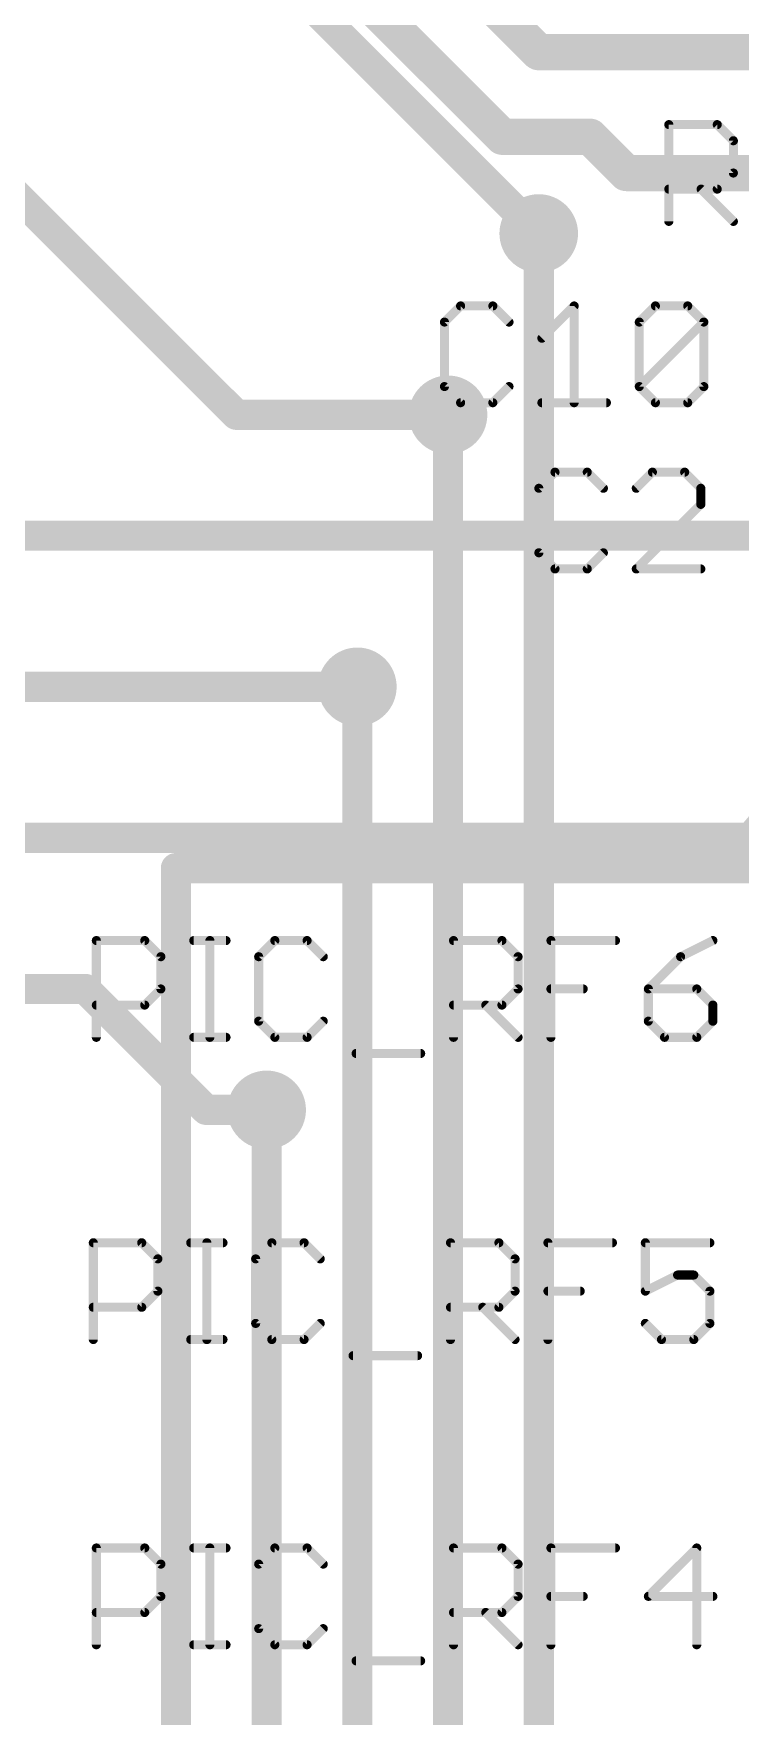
# Model space of a CAD drawing. Extents: x -18 to 144, y -21 to 125.
# Drawn here: x 14.3 to 20.24, y 57.39 to 71.53 of the extents above; entities that cross this region are included whole.
import ezdxf

# ---------------------------------------------------------------- set-up
doc = ezdxf.new("R2010")
doc.units = 0
for name, color, linetype in [('1', 22, 'CONTINUOUS'), ('15', 23, 'CONTINUOUS'), ('16', 132, 'CONTINUOUS'), ('18', 110, 'CONTINUOUS'), ('21', 253, 'CONTINUOUS'), ('25', 253, 'CONTINUOUS'), ('27', 252, 'CONTINUOUS')]:
    doc.layers.add(name, color=color, linetype=linetype)

# ---------------------------------------------------------------- blocks, each defined once
blk = doc.blocks.new('ROUNDV')
at = {"const_width": 0.5}
blk.add_lwpolyline([(0, -0.25, 1), (0, 0.25, 1), (0, -0.25)], format="xyb", dxfattribs=at)

msp = doc.modelspace()

# ---------------------------------------------------------------- linework, layer by layer
at = {"layer": '1', "const_width": 0.3048}
for points in [[(18.542, 71.374), (14.986, 74.93)], [(18.2372, 70.6628), (16.51, 72.39)], [(22.098, 71.374), (18.542, 71.374)], [(18.9738, 70.6628), (18.2372, 70.6628)], [(19.2786, 70.358), (18.9738, 70.6628)], [(21.663, 70.358), (19.2786, 70.358)]]:
    msp.add_lwpolyline(points, dxfattribs=at)
at = {"layer": '1', "const_width": 0.1524}
for points in [[(18.542, 71.4502, 1), (18.542, 71.2978)], [(18.4881, 71.3201, 1), (18.5959, 71.4279)], [(18.2372, 70.739, 1), (18.2372, 70.5866)], [(18.1833, 70.6089, 1), (18.2911, 70.7167)], [(19.0277, 70.7167, 1), (18.9199, 70.6089)], [(18.9738, 70.5866, 1), (18.9738, 70.739)], [(19.2786, 70.4342, 1), (19.2786, 70.2818)], [(19.2247, 70.3041, 1), (19.3325, 70.4119)]]:
    msp.add_lwpolyline(points, format="xyb", dxfattribs=at)
at = {"layer": '15', "const_width": 0.254}
for points in [[(18.542, 69.85), (18.542, 53.34)], [(17.78, 68.326), (17.78, 52.832)], [(17.018, 66.04), (17.018, 52.324)], [(15.494, 38.1), (15.494, 64.516)], [(15.494, 64.516), (36.068, 64.516)], [(16.256, 62.484), (16.256, 51.816)]]:
    msp.add_lwpolyline(points, dxfattribs=at)
at = {"layer": '15', "const_width": 0.127}
for points in [[(18.6055, 69.85, 1), (18.4785, 69.85)], [(17.8435, 68.326, 1), (17.7165, 68.326)], [(17.0815, 66.04, 1), (16.9545, 66.04)], [(15.5575, 64.516, 1), (15.4305, 64.516)], [(15.494, 64.5795, 1), (15.494, 64.4525)], [(16.3195, 62.484, 1), (16.1925, 62.484)]]:
    msp.add_lwpolyline(points, format="xyb", dxfattribs=at)
at = {"layer": '16', "const_width": 0.254}
for points in [[(14.732, 73.66), (18.542, 69.85)], [(13.208, 71.12), (16.002, 68.326)], [(16.002, 68.326), (17.78, 68.326)], [(22.606, 67.31), (4.1402, 67.31)], [(21.844, 66.548), (20.32, 64.77)], [(2.8702, 66.04), (17.018, 66.04)], [(20.32, 64.77), (4.1402, 64.77)], [(2.8702, 63.5), (14.732, 63.5)], [(14.732, 63.5), (15.748, 62.484)], [(15.748, 62.484), (16.256, 62.484)]]:
    msp.add_lwpolyline(points, dxfattribs=at)
at = {"layer": '16', "const_width": 0.127}
for points in [[(18.4971, 69.8051, 1), (18.5869, 69.8949)], [(16.002, 68.3895, 1), (16.002, 68.2625)], [(17.78, 68.2625, 1), (17.78, 68.3895)], [(15.9571, 68.2811, 1), (16.0469, 68.3709)], [(17.018, 65.9765, 1), (17.018, 66.1035)], [(20.2718, 64.8113, 1), (20.3682, 64.7287)], [(14.7769, 63.5449, 1), (14.6871, 63.4551)], [(14.732, 63.4365, 1), (14.732, 63.5635)], [(15.748, 62.5475, 1), (15.748, 62.4205)], [(15.7031, 62.4391, 1), (15.7929, 62.5289)], [(16.256, 62.4205, 1), (16.256, 62.5475)]]:
    msp.add_lwpolyline(points, format="xyb", dxfattribs=at)
at = {"layer": '21', "const_width": 0.0762}
for points in [[(14.8247, 63.0936), (14.8247, 63.9071)], [(14.8247, 63.9071), (15.2315, 63.9071)], [(15.2315, 63.9071), (15.367, 63.7715)], [(15.6433, 63.9071), (15.9144, 63.9071)], [(15.7789, 63.0936), (15.7789, 63.9071)], [(16.3246, 63.9071), (16.189, 63.7715)], [(16.5957, 63.9071), (16.3246, 63.9071)], [(16.7313, 63.7715), (16.5957, 63.9071)], [(17.8262, 63.0936), (17.8262, 63.9071)], [(17.8262, 63.9071), (18.2329, 63.9071)], [(18.2329, 63.9071), (18.3685, 63.7715)], [(18.6447, 63.0936), (18.6447, 63.9071)], [(18.6447, 63.9071), (19.1871, 63.9071)], [(20.0056, 63.9071), (19.7345, 63.7715)], [(15.367, 63.7715), (15.367, 63.5003)], [(16.189, 63.7715), (16.189, 63.2292)], [(18.3685, 63.7715), (18.3685, 63.5003)], [(19.7345, 63.7715), (19.4633, 63.5003)], [(15.367, 63.5003), (15.2315, 63.3648)], [(18.3685, 63.5003), (18.2329, 63.3648)], [(18.6447, 63.5003), (18.9159, 63.5003)], [(19.4633, 63.5003), (19.4633, 63.2292)], [(19.8701, 63.5003), (19.4633, 63.5003)], [(20.0056, 63.3648), (19.8701, 63.5003)], [(15.2315, 63.3648), (14.8247, 63.3648)], [(18.2329, 63.3648), (17.8262, 63.3648)], [(18.0973, 63.3648), (18.3685, 63.0936)], [(20.0056, 63.2292), (20.0056, 63.3648)], [(16.189, 63.2292), (16.3246, 63.0936)], [(16.5957, 63.0936), (16.7313, 63.2292)], [(19.4633, 63.2292), (19.5989, 63.0936)], [(19.8701, 63.0936), (20.0056, 63.2292)], [(15.6433, 63.0936), (15.9144, 63.0936)], [(16.3246, 63.0936), (16.5957, 63.0936)], [(19.5989, 63.0936), (19.8701, 63.0936)], [(17.0076, 62.958), (17.5499, 62.958)], [(14.7993, 60.5536), (14.7993, 61.3671)], [(14.7993, 61.3671), (15.2061, 61.3671)], [(15.2061, 61.3671), (15.3416, 61.2315)], [(15.6179, 61.3671), (15.889, 61.3671)], [(15.7535, 60.5536), (15.7535, 61.3671)], [(16.2992, 61.3671), (16.1636, 61.2315)], [(16.5703, 61.3671), (16.2992, 61.3671)], [(16.7059, 61.2315), (16.5703, 61.3671)], [(17.8008, 60.5536), (17.8008, 61.3671)], [(17.8008, 61.3671), (18.2075, 61.3671)], [(18.2075, 61.3671), (18.3431, 61.2315)], [(18.6193, 60.5536), (18.6193, 61.3671)], [(18.6193, 61.3671), (19.1617, 61.3671)], [(19.9802, 61.3671), (19.4379, 61.3671)], [(19.4379, 61.3671), (19.4379, 60.9603)], [(15.3416, 61.2315), (15.3416, 60.9603)], [(16.1636, 61.2315), (16.1636, 60.6892)], [(18.3431, 61.2315), (18.3431, 60.9603)], [(19.4379, 60.9603), (19.7091, 61.0959)], [(19.7091, 61.0959), (19.8447, 61.0959)], [(19.8447, 61.0959), (19.9802, 60.9603)], [(15.3416, 60.9603), (15.2061, 60.8248)], [(18.3431, 60.9603), (18.2075, 60.8248)], [(18.6193, 60.9603), (18.8905, 60.9603)], [(19.9802, 60.9603), (19.9802, 60.6892)], [(15.2061, 60.8248), (14.7993, 60.8248)], [(18.2075, 60.8248), (17.8008, 60.8248)], [(18.0719, 60.8248), (18.3431, 60.5536)], [(16.1636, 60.6892), (16.2992, 60.5536)], [(16.5703, 60.5536), (16.7059, 60.6892)], [(19.5735, 60.5536), (19.4379, 60.6892)], [(19.9802, 60.6892), (19.8447, 60.5536)], [(15.6179, 60.5536), (15.889, 60.5536)], [(16.2992, 60.5536), (16.5703, 60.5536)], [(19.8447, 60.5536), (19.5735, 60.5536)], [(16.9822, 60.418), (17.5245, 60.418)], [(14.8247, 57.9882), (14.8247, 58.8017)], [(14.8247, 58.8017), (15.2315, 58.8017)], [(15.2315, 58.8017), (15.367, 58.6661)], [(15.6433, 58.8017), (15.9144, 58.8017)], [(15.7789, 57.9882), (15.7789, 58.8017)], [(16.3246, 58.8017), (16.189, 58.6661)], [(16.5957, 58.8017), (16.3246, 58.8017)], [(16.7313, 58.6661), (16.5957, 58.8017)], [(17.8262, 57.9882), (17.8262, 58.8017)], [(17.8262, 58.8017), (18.2329, 58.8017)], [(18.2329, 58.8017), (18.3685, 58.6661)], [(18.6447, 57.9882), (18.6447, 58.8017)], [(18.6447, 58.8017), (19.1871, 58.8017)], [(19.8701, 58.8017), (19.4633, 58.3949)], [(19.8701, 57.9882), (19.8701, 58.8017)], [(15.367, 58.6661), (15.367, 58.3949)], [(16.189, 58.6661), (16.189, 58.1238)], [(18.3685, 58.6661), (18.3685, 58.3949)], [(15.367, 58.3949), (15.2315, 58.2594)], [(18.3685, 58.3949), (18.2329, 58.2594)], [(18.6447, 58.3949), (18.9159, 58.3949)], [(19.4633, 58.3949), (20.0056, 58.3949)], [(15.2315, 58.2594), (14.8247, 58.2594)], [(18.2329, 58.2594), (17.8262, 58.2594)], [(18.0973, 58.2594), (18.3685, 57.9882)], [(16.189, 58.1238), (16.3246, 57.9882)], [(16.5957, 57.9882), (16.7313, 58.1238)], [(15.6433, 57.9882), (15.9144, 57.9882)], [(16.3246, 57.9882), (16.5957, 57.9882)], [(17.0076, 57.8526), (17.5499, 57.8526)]]:
    msp.add_lwpolyline(points, dxfattribs=at)
at = {"layer": '21', "const_width": 0.0381}
for points in [[(14.8438, 63.9071, 1), (14.8057, 63.9071)], [(14.8247, 63.9261, 1), (14.8247, 63.888)], [(15.2449, 63.9206, 1), (15.218, 63.8936)], [(15.2315, 63.888, 1), (15.2315, 63.9261)], [(15.6433, 63.9261, 1), (15.6433, 63.888)], [(15.7979, 63.9071, 1), (15.7598, 63.9071)], [(15.9144, 63.888, 1), (15.9144, 63.9261)], [(16.3246, 63.9261, 1), (16.3246, 63.888)], [(16.3381, 63.8936, 1), (16.3111, 63.9206)], [(16.6092, 63.9206, 1), (16.5823, 63.8936)], [(16.5957, 63.888, 1), (16.5957, 63.9261)], [(17.8452, 63.9071, 1), (17.8071, 63.9071)], [(17.8262, 63.9261, 1), (17.8262, 63.888)], [(18.2464, 63.9206, 1), (18.2194, 63.8936)], [(18.2329, 63.888, 1), (18.2329, 63.9261)], [(18.6638, 63.9071, 1), (18.6257, 63.9071)], [(18.6447, 63.9261, 1), (18.6447, 63.888)], [(19.1871, 63.888, 1), (19.1871, 63.9261)], [(20.0142, 63.8901, 1), (19.9971, 63.9241)], [(15.3861, 63.7715, 1), (15.348, 63.7715)], [(15.3536, 63.758, 1), (15.3805, 63.785)], [(16.1755, 63.785, 1), (16.2025, 63.758)], [(16.2081, 63.7715, 1), (16.17, 63.7715)], [(16.7179, 63.758, 1), (16.7448, 63.785)], [(18.3875, 63.7715, 1), (18.3494, 63.7715)], [(18.355, 63.758, 1), (18.382, 63.785)], [(19.726, 63.7886, 1), (19.743, 63.7545)], [(19.7479, 63.758, 1), (19.721, 63.785)], [(15.348, 63.5003, 1), (15.3861, 63.5003)], [(15.3805, 63.4869, 1), (15.3536, 63.5138)], [(18.3494, 63.5003, 1), (18.3875, 63.5003)], [(18.382, 63.4869, 1), (18.355, 63.5138)], [(18.6447, 63.5194, 1), (18.6447, 63.4813)], [(18.9159, 63.4813, 1), (18.9159, 63.5194)], [(19.4824, 63.5003, 1), (19.4443, 63.5003)], [(19.4633, 63.5194, 1), (19.4633, 63.4813)], [(19.4498, 63.5138, 1), (19.4768, 63.4869)], [(19.8835, 63.5138, 1), (19.8566, 63.4869)], [(19.8701, 63.4813, 1), (19.8701, 63.5194)], [(14.8247, 63.3838, 1), (14.8247, 63.3457)], [(15.218, 63.3782, 1), (15.2449, 63.3513)], [(15.2315, 63.3457, 1), (15.2315, 63.3838)], [(17.8262, 63.3838, 1), (17.8262, 63.3457)], [(18.1108, 63.3782, 1), (18.0838, 63.3513)], [(18.2194, 63.3782, 1), (18.2464, 63.3513)], [(18.2329, 63.3457, 1), (18.2329, 63.3838)], [(20.0247, 63.3648, 1), (19.9866, 63.3648)], [(19.9922, 63.3513, 1), (20.0191, 63.3782)], [(16.2025, 63.2427, 1), (16.1755, 63.2157)], [(16.17, 63.2292, 1), (16.2081, 63.2292)], [(16.7448, 63.2157, 1), (16.7179, 63.2427)], [(19.4768, 63.2427, 1), (19.4498, 63.2157)], [(19.4443, 63.2292, 1), (19.4824, 63.2292)], [(19.9866, 63.2292, 1), (20.0247, 63.2292)], [(20.0191, 63.2157, 1), (19.9922, 63.2427)], [(14.8057, 63.0936, 1), (14.8438, 63.0936)], [(15.6433, 63.1127, 1), (15.6433, 63.0746)], [(15.7598, 63.0936, 1), (15.7979, 63.0936)], [(15.9144, 63.0746, 1), (15.9144, 63.1127)], [(16.3246, 63.1127, 1), (16.3246, 63.0746)], [(16.3111, 63.0801, 1), (16.3381, 63.1071)], [(16.5823, 63.1071, 1), (16.6092, 63.0801)], [(16.5957, 63.0746, 1), (16.5957, 63.1127)], [(17.8071, 63.0936, 1), (17.8452, 63.0936)], [(18.355, 63.0801, 1), (18.382, 63.1071)], [(18.6257, 63.0936, 1), (18.6638, 63.0936)], [(19.5989, 63.1127, 1), (19.5989, 63.0746)], [(19.5854, 63.0801, 1), (19.6124, 63.1071)], [(19.8566, 63.1071, 1), (19.8835, 63.0801)], [(19.8701, 63.0746, 1), (19.8701, 63.1127)], [(17.0076, 62.9771, 1), (17.0076, 62.939)], [(17.5499, 62.939, 1), (17.5499, 62.9771)], [(14.7993, 61.3861, 1), (14.7993, 61.348)], [(14.8184, 61.3671, 1), (14.7803, 61.3671)], [(15.2195, 61.3806, 1), (15.1926, 61.3536)], [(15.2061, 61.348, 1), (15.2061, 61.3861)], [(15.6179, 61.3861, 1), (15.6179, 61.348)], [(15.7725, 61.3671, 1), (15.7344, 61.3671)], [(15.889, 61.348, 1), (15.889, 61.3861)], [(16.2992, 61.3861, 1), (16.2992, 61.348)], [(16.3127, 61.3536, 1), (16.2857, 61.3806)], [(16.5838, 61.3806, 1), (16.5569, 61.3536)], [(16.5703, 61.348, 1), (16.5703, 61.3861)], [(17.8198, 61.3671, 1), (17.7817, 61.3671)], [(17.8008, 61.3861, 1), (17.8008, 61.348)], [(18.221, 61.3806, 1), (18.194, 61.3536)], [(18.2075, 61.348, 1), (18.2075, 61.3861)], [(18.6193, 61.3861, 1), (18.6193, 61.348)], [(18.6384, 61.3671, 1), (18.6003, 61.3671)], [(19.1617, 61.348, 1), (19.1617, 61.3861)], [(19.4379, 61.3861, 1), (19.4379, 61.348)], [(19.457, 61.3671, 1), (19.4189, 61.3671)], [(19.9802, 61.348, 1), (19.9802, 61.3861)], [(15.3607, 61.2315, 1), (15.3226, 61.2315)], [(15.3282, 61.218, 1), (15.3551, 61.245)], [(16.1501, 61.245, 1), (16.1771, 61.218)], [(16.1827, 61.2315, 1), (16.1446, 61.2315)], [(16.6925, 61.218, 1), (16.7194, 61.245)], [(18.3621, 61.2315, 1), (18.324, 61.2315)], [(18.3296, 61.218, 1), (18.3566, 61.245)], [(19.7091, 61.115, 1), (19.7091, 61.0769)], [(19.7176, 61.0789, 1), (19.7006, 61.113)], [(19.8581, 61.1094, 1), (19.8312, 61.0825)], [(19.8447, 61.0769, 1), (19.8447, 61.115)], [(15.3226, 60.9603, 1), (15.3607, 60.9603)], [(15.3551, 60.9469, 1), (15.3282, 60.9738)], [(18.324, 60.9603, 1), (18.3621, 60.9603)], [(18.3566, 60.9469, 1), (18.3296, 60.9738)], [(18.6193, 60.9794, 1), (18.6193, 60.9413)], [(18.8905, 60.9413, 1), (18.8905, 60.9794)], [(19.4294, 60.9774, 1), (19.4464, 60.9433)], [(19.4189, 60.9603, 1), (19.457, 60.9603)], [(19.9993, 60.9603, 1), (19.9612, 60.9603)], [(19.9668, 60.9469, 1), (19.9937, 60.9738)], [(14.7993, 60.8438, 1), (14.7993, 60.8057)], [(15.1926, 60.8382, 1), (15.2195, 60.8113)], [(15.2061, 60.8057, 1), (15.2061, 60.8438)], [(17.8008, 60.8438, 1), (17.8008, 60.8057)], [(18.0854, 60.8382, 1), (18.0584, 60.8113)], [(18.194, 60.8382, 1), (18.221, 60.8113)], [(18.2075, 60.8057, 1), (18.2075, 60.8438)], [(16.1771, 60.7027, 1), (16.1501, 60.6757)], [(16.1446, 60.6892, 1), (16.1827, 60.6892)], [(16.7194, 60.6757, 1), (16.6925, 60.7027)], [(19.4514, 60.7027, 1), (19.4244, 60.6757)], [(19.9612, 60.6892, 1), (19.9993, 60.6892)], [(19.9937, 60.6757, 1), (19.9668, 60.7027)], [(14.7803, 60.5536, 1), (14.8184, 60.5536)], [(15.6179, 60.5727, 1), (15.6179, 60.5346)], [(15.7344, 60.5536, 1), (15.7725, 60.5536)], [(15.889, 60.5346, 1), (15.889, 60.5727)], [(16.2992, 60.5727, 1), (16.2992, 60.5346)], [(16.2857, 60.5401, 1), (16.3127, 60.5671)], [(16.5569, 60.5671, 1), (16.5838, 60.5401)], [(16.5703, 60.5346, 1), (16.5703, 60.5727)], [(17.7817, 60.5536, 1), (17.8198, 60.5536)], [(18.3296, 60.5401, 1), (18.3566, 60.5671)], [(18.6003, 60.5536, 1), (18.6384, 60.5536)], [(19.5735, 60.5727, 1), (19.5735, 60.5346)], [(19.56, 60.5401, 1), (19.587, 60.5671)], [(19.8312, 60.5671, 1), (19.8581, 60.5401)], [(19.8447, 60.5346, 1), (19.8447, 60.5727)], [(16.9822, 60.4371, 1), (16.9822, 60.399)], [(17.5245, 60.399, 1), (17.5245, 60.4371)], [(14.8438, 58.8017, 1), (14.8057, 58.8017)], [(14.8247, 58.8207, 1), (14.8247, 58.7826)], [(15.2449, 58.8152, 1), (15.218, 58.7882)], [(15.2315, 58.7826, 1), (15.2315, 58.8207)], [(15.6433, 58.8207, 1), (15.6433, 58.7826)], [(15.7979, 58.8017, 1), (15.7598, 58.8017)], [(15.9144, 58.7826, 1), (15.9144, 58.8207)], [(16.3246, 58.8207, 1), (16.3246, 58.7826)], [(16.3381, 58.7882, 1), (16.3111, 58.8152)], [(16.6092, 58.8152, 1), (16.5823, 58.7882)], [(16.5957, 58.7826, 1), (16.5957, 58.8207)], [(17.8452, 58.8017, 1), (17.8071, 58.8017)], [(17.8262, 58.8207, 1), (17.8262, 58.7826)], [(18.2464, 58.8152, 1), (18.2194, 58.7882)], [(18.2329, 58.7826, 1), (18.2329, 58.8207)], [(18.6638, 58.8017, 1), (18.6257, 58.8017)], [(18.6447, 58.8207, 1), (18.6447, 58.7826)], [(19.1871, 58.7826, 1), (19.1871, 58.8207)], [(19.8891, 58.8017, 1), (19.851, 58.8017)], [(19.8835, 58.7882, 1), (19.8566, 58.8152)], [(15.3861, 58.6661, 1), (15.348, 58.6661)], [(15.3536, 58.6526, 1), (15.3805, 58.6796)], [(16.1755, 58.6796, 1), (16.2025, 58.6526)], [(16.2081, 58.6661, 1), (16.17, 58.6661)], [(16.7179, 58.6526, 1), (16.7448, 58.6796)], [(18.3875, 58.6661, 1), (18.3494, 58.6661)], [(18.355, 58.6526, 1), (18.382, 58.6796)], [(15.348, 58.3949, 1), (15.3861, 58.3949)], [(15.3805, 58.3815, 1), (15.3536, 58.4084)], [(18.3494, 58.3949, 1), (18.3875, 58.3949)], [(18.382, 58.3815, 1), (18.355, 58.4084)], [(18.6447, 58.414, 1), (18.6447, 58.3759)], [(18.9159, 58.3759, 1), (18.9159, 58.414)], [(19.4633, 58.414, 1), (19.4633, 58.3759)], [(19.4498, 58.4084, 1), (19.4768, 58.3815)], [(20.0056, 58.3759, 1), (20.0056, 58.414)], [(14.8247, 58.2784, 1), (14.8247, 58.2403)], [(15.218, 58.2728, 1), (15.2449, 58.2459)], [(15.2315, 58.2403, 1), (15.2315, 58.2784)], [(17.8262, 58.2784, 1), (17.8262, 58.2403)], [(18.1108, 58.2728, 1), (18.0838, 58.2459)], [(18.2194, 58.2728, 1), (18.2464, 58.2459)], [(18.2329, 58.2403, 1), (18.2329, 58.2784)], [(16.2025, 58.1373, 1), (16.1755, 58.1103)], [(16.17, 58.1238, 1), (16.2081, 58.1238)], [(16.7448, 58.1103, 1), (16.7179, 58.1373)], [(14.8057, 57.9882, 1), (14.8438, 57.9882)], [(15.6433, 58.0073, 1), (15.6433, 57.9692)], [(15.7598, 57.9882, 1), (15.7979, 57.9882)], [(15.9144, 57.9692, 1), (15.9144, 58.0073)], [(16.3246, 58.0073, 1), (16.3246, 57.9692)], [(16.3111, 57.9747, 1), (16.3381, 58.0017)], [(16.5823, 58.0017, 1), (16.6092, 57.9747)], [(16.5957, 57.9692, 1), (16.5957, 58.0073)], [(17.8071, 57.9882, 1), (17.8452, 57.9882)], [(18.355, 57.9747, 1), (18.382, 58.0017)], [(18.6257, 57.9882, 1), (18.6638, 57.9882)], [(19.851, 57.9882, 1), (19.8891, 57.9882)], [(17.0076, 57.8717, 1), (17.0076, 57.8336)], [(17.5499, 57.8336, 1), (17.5499, 57.8717)]]:
    msp.add_lwpolyline(points, format="xyb", dxfattribs=at)
at = {"layer": '25', "const_width": 0.0762}
for points in [[(19.6353, 69.9516), (19.6353, 70.7651)], [(19.6353, 70.7651), (20.0421, 70.7651)], [(20.0421, 70.7651), (20.1777, 70.6295)], [(20.1777, 70.6295), (20.1777, 70.3583)], [(20.1777, 70.3583), (20.0421, 70.2228)], [(20.0421, 70.2228), (19.6353, 70.2228)], [(19.9065, 70.2228), (20.1777, 69.9516)]]:
    msp.add_lwpolyline(points, dxfattribs=at)
at = {"layer": '25', "const_width": 0.0381}
for points in [[(19.6544, 70.7651, 1), (19.6163, 70.7651)], [(19.6353, 70.7841, 1), (19.6353, 70.746)], [(20.0556, 70.7786, 1), (20.0286, 70.7516)], [(20.0421, 70.746, 1), (20.0421, 70.7841)], [(20.1967, 70.6295, 1), (20.1586, 70.6295)], [(20.1642, 70.616, 1), (20.1911, 70.643)], [(20.1586, 70.3583, 1), (20.1967, 70.3583)], [(20.1911, 70.3449, 1), (20.1642, 70.3718)], [(19.6353, 70.2418, 1), (19.6353, 70.2037)], [(19.92, 70.2362, 1), (19.893, 70.2093)], [(20.0286, 70.2362, 1), (20.0556, 70.2093)], [(20.0421, 70.2037, 1), (20.0421, 70.2418)], [(19.6163, 69.9516, 1), (19.6544, 69.9516)], [(20.1642, 69.9381, 1), (20.1911, 69.9651)]]:
    msp.add_lwpolyline(points, format="xyb", dxfattribs=at)
at = {"layer": '27', "const_width": 0.0762}
for points in [[(17.8855, 69.2411), (17.75, 69.1055)], [(18.1567, 69.2411), (17.8855, 69.2411)], [(18.2923, 69.1055), (18.1567, 69.2411)], [(18.5685, 68.9699), (18.8397, 69.2411)], [(18.8397, 69.2411), (18.8397, 68.4276)], [(19.3871, 69.1055), (19.5227, 69.2411)], [(19.5227, 69.2411), (19.7939, 69.2411)], [(19.7939, 69.2411), (19.9294, 69.1055)], [(17.75, 69.1055), (17.75, 68.5632)], [(19.3871, 68.5632), (19.3871, 69.1055)], [(19.3871, 68.5632), (19.9294, 69.1055)], [(19.9294, 69.1055), (19.9294, 68.5632)], [(17.75, 68.5632), (17.8855, 68.4276)], [(18.1567, 68.4276), (18.2923, 68.5632)], [(19.5227, 68.4276), (19.3871, 68.5632)], [(19.9294, 68.5632), (19.7939, 68.4276)], [(17.8855, 68.4276), (18.1567, 68.4276)], [(18.5685, 68.4276), (19.1109, 68.4276)], [(19.7939, 68.4276), (19.5227, 68.4276)], [(18.6787, 67.8441), (18.5431, 67.7085)], [(18.5431, 67.7085), (18.5431, 67.1662)], [(18.9499, 67.8441), (18.6787, 67.8441)], [(19.0855, 67.7085), (18.9499, 67.8441)], [(19.4973, 67.8441), (19.3617, 67.7085)], [(19.7685, 67.8441), (19.4973, 67.8441)], [(19.9041, 67.7085), (19.7685, 67.8441)], [(19.9041, 67.5729), (19.9041, 67.7085)], [(19.3617, 67.0306), (19.9041, 67.5729)], [(18.5431, 67.1662), (18.6787, 67.0306)], [(18.9499, 67.0306), (19.0855, 67.1662)], [(18.6787, 67.0306), (18.9499, 67.0306)], [(19.9041, 67.0306), (19.3617, 67.0306)]]:
    msp.add_lwpolyline(points, dxfattribs=at)
at = {"layer": '27', "const_width": 0.0381}
for points in [[(17.8855, 69.2601, 1), (17.8855, 69.222)], [(17.899, 69.2276, 1), (17.8721, 69.2546)], [(18.1702, 69.2546, 1), (18.1432, 69.2276)], [(18.1567, 69.222, 1), (18.1567, 69.2601)], [(18.8588, 69.2411, 1), (18.8207, 69.2411)], [(18.8532, 69.2276, 1), (18.8262, 69.2546)], [(19.5227, 69.2601, 1), (19.5227, 69.222)], [(19.5362, 69.2276, 1), (19.5092, 69.2546)], [(19.8073, 69.2546, 1), (19.7804, 69.2276)], [(19.7939, 69.222, 1), (19.7939, 69.2601)], [(17.769, 69.1055, 1), (17.7309, 69.1055)], [(17.7365, 69.119, 1), (17.7634, 69.092)], [(18.2788, 69.092, 1), (18.3058, 69.119)], [(19.4062, 69.1055, 1), (19.3681, 69.1055)], [(19.3736, 69.119, 1), (19.4006, 69.092)], [(19.9485, 69.1055, 1), (19.9104, 69.1055)], [(19.9429, 69.092, 1), (19.916, 69.119)], [(19.916, 69.092, 1), (19.9429, 69.119)], [(18.5551, 68.9834, 1), (18.582, 68.9565)], [(17.7634, 68.5767, 1), (17.7365, 68.5497)], [(18.3058, 68.5497, 1), (18.2788, 68.5767)], [(19.4006, 68.5767, 1), (19.3736, 68.5497)], [(19.3736, 68.5767, 1), (19.4006, 68.5497)], [(19.9429, 68.5497, 1), (19.916, 68.5767)], [(17.7309, 68.5632, 1), (17.769, 68.5632)], [(17.8855, 68.4466, 1), (17.8855, 68.4086)], [(17.8721, 68.4141, 1), (17.899, 68.4411)], [(18.1432, 68.4411, 1), (18.1702, 68.4141)], [(18.1567, 68.4086, 1), (18.1567, 68.4466)], [(18.5685, 68.4466, 1), (18.5685, 68.4086)], [(19.1109, 68.4086, 1), (19.1109, 68.4466)], [(19.3681, 68.5632, 1), (19.4062, 68.5632)], [(19.5227, 68.4466, 1), (19.5227, 68.4086)], [(19.5092, 68.4141, 1), (19.5362, 68.4411)], [(19.7804, 68.4411, 1), (19.8073, 68.4141)], [(19.7939, 68.4086, 1), (19.7939, 68.4466)], [(19.9104, 68.5632, 1), (19.9485, 68.5632)], [(18.8207, 68.4276, 1), (18.8588, 68.4276)], [(18.5622, 67.7085, 1), (18.5241, 67.7085)], [(18.6787, 67.8631, 1), (18.6787, 67.825)], [(18.6922, 67.8306, 1), (18.6653, 67.8576)], [(18.9634, 67.8576, 1), (18.9364, 67.8306)], [(18.9499, 67.825, 1), (18.9499, 67.8631)], [(19.4973, 67.8631, 1), (19.4973, 67.825)], [(19.5108, 67.8306, 1), (19.4838, 67.8576)], [(19.7819, 67.8576, 1), (19.755, 67.8306)], [(19.7685, 67.825, 1), (19.7685, 67.8631)], [(19.9231, 67.7085, 1), (19.885, 67.7085)], [(18.5297, 67.722, 1), (18.5566, 67.695)], [(19.072, 67.695, 1), (19.0989, 67.722)], [(19.3483, 67.722, 1), (19.3752, 67.695)], [(19.8906, 67.695, 1), (19.9175, 67.722)], [(19.9175, 67.5595, 1), (19.8906, 67.5864)], [(19.885, 67.5729, 1), (19.9231, 67.5729)], [(18.5566, 67.1797, 1), (18.5297, 67.1527)], [(18.5241, 67.1662, 1), (18.5622, 67.1662)], [(19.0989, 67.1527, 1), (19.072, 67.1797)], [(18.6787, 67.0496, 1), (18.6787, 67.0116)], [(18.6653, 67.0171, 1), (18.6922, 67.0441)], [(18.9364, 67.0441, 1), (18.9634, 67.0171)], [(18.9499, 67.0116, 1), (18.9499, 67.0496)], [(19.3483, 67.0441, 1), (19.3752, 67.0171)], [(19.3617, 67.0496, 1), (19.3617, 67.0116)], [(19.9041, 67.0116, 1), (19.9041, 67.0496)]]:
    msp.add_lwpolyline(points, format="xyb", dxfattribs=at)

# ---------------------------------------------------------------- block references
at = {"layer": '18', "xscale": 0.6604, "yscale": 0.6604}
for p in [(18.542, 69.85), (18.542, 69.85), (17.78, 68.326), (17.78, 68.326), (17.018, 66.04), (17.018, 66.04), (16.256, 62.484), (16.256, 62.484)]:
    msp.add_blockref('ROUNDV', p, dxfattribs=at)

doc.saveas('drawing.dxf')
